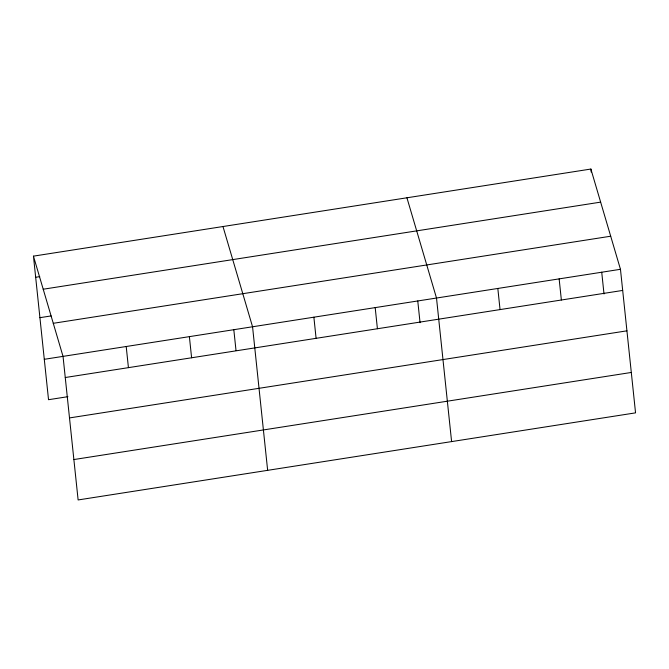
<?xml version="1.0" encoding="UTF-8"?>
<svg xmlns="http://www.w3.org/2000/svg" width="669" height="669" viewBox="0 0 669 669"><rect width="100%" height="100%" fill="white"/><g stroke="black" fill="none" stroke-linecap="round" stroke-linejoin="round"><path stroke-width="1" d="M33.45 256.143L590.878 169.048L620.464 269.298L635.55 412.857L78.122 499.952L63.037 356.393L33.45 256.143L48.536 399.702L67.895 396.684M35.674 277.275L39.747 276.632M43.209 289.225L600.637 202.13M39.914 317.675L51.128 315.927M53.269 323.311L610.697 236.216M44.296 359.303L620.464 269.298M65.253 377.517L622.68 290.43M69.501 417.924L626.928 330.829M73.874 459.553L631.302 372.457M406.928 197.79L436.506 298.039L451.6 441.599M222.978 226.532L252.556 326.773L267.65 470.34M590.878 169.048L591.195 172.067M601.724 272.208L604.007 293.967M559.142 278.873L561.366 300.005M497.828 288.456L500.044 309.588M417.765 300.95L420.057 322.701M375.192 307.615L377.416 328.747M313.878 317.198L316.094 338.33M233.816 329.692L235.998 350.405M189.386 336.649L191.602 357.781M126.207 346.517L128.431 367.649"/></g></svg>
